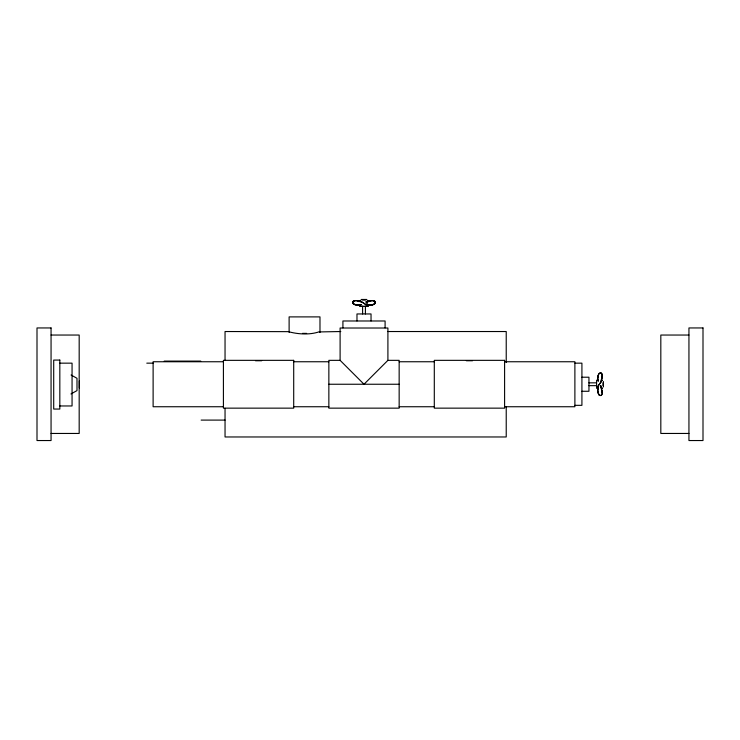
<?xml version="1.0" encoding="UTF-8"?>
<svg xmlns="http://www.w3.org/2000/svg" width="740" height="740" viewBox="0 0 740 740"><rect width="100%" height="100%" fill="white"/><g stroke="black" fill="none" stroke-linecap="round" stroke-linejoin="round"><path stroke-width="1.11" d="M598.207 387.224L597.994 387.788A3.043 1.674 90 0 0 597.781 389.157L597.698 389.647L597.911 389.157A3.043 1.674 90 0 1 598.17 387.788L598.336 387.224M600.936 381.822L601.102 380.85A12.589 6.928 90 0 1 601.787 378.186A8.584 4.718 -90 0 0 602.277 375.781A2.646 1.452 90 0 0 602.046 374.209L601.944 374.079A3.052 1.674 -90 0 0 601.232 373.136A4.736 2.599 90 0 0 600.131 373.053L599.955 373.053A4.403 2.424 -90 0 0 599.335 373.404A4.412 2.424 90 0 0 598.938 373.839A5.319 2.932 -90 0 0 598.309 375.115A11.572 6.364 90 0 0 598.16 375.615A11.331 6.235 -90 0 0 597.827 377.021L598.003 377.021A11.331 6.235 90 0 1 598.327 375.67M601.916 378.186L601.74 378.186A8.584 4.718 90 0 0 602.147 375.781L602.323 375.781A8.584 4.718 -90 0 1 601.916 378.186A12.589 6.928 90 0 0 601.278 380.85L600.936 381.738M598.003 377.021L597.92 377.197A3.728 2.054 90 0 0 597.827 378.852L597.865 379.333A3.043 1.674 90 0 0 598.013 380.166A3.034 1.665 -90 0 0 598.114 380.702L598.336 381.276L597.994 380.702A3.034 1.665 -90 0 1 597.892 380.166A3.043 1.674 90 0 1 597.781 379.333L597.698 378.852A3.728 2.054 90 0 1 597.791 377.197L597.883 377.021A11.331 6.235 -90 0 1 598.198 375.67A11.572 6.364 90 0 1 598.438 375.115L598.309 375.115A5.319 2.932 -90 0 1 598.984 373.839A4.412 2.424 90 0 1 599.391 373.404A4.403 2.424 -90 0 1 600.01 373.053A4.736 2.599 90 0 1 601.056 373.136L601.232 373.136M600.325 386.447L600.917 385.762L601.232 387.649A12.589 6.928 -90 0 0 601.509 389.009L601.611 389.231A12.589 6.928 90 0 0 601.87 390.304A8.584 4.718 90 0 1 602.193 392.709A2.646 1.452 -90 0 1 601.814 394.411A3.052 1.674 -90 0 1 601.111 395.354A3.052 1.674 -90 0 0 601.944 394.411L602.046 394.291A2.646 1.452 -90 0 0 602.323 392.709A8.584 4.718 -90 0 0 601.916 390.304L601.74 390.304A12.589 6.928 -90 0 1 601.102 387.649L600.788 385.762M289.118 331.65L225.043 331.529L225.043 360.195M319.708 331.927L340.807 331.529M366.439 304.954L359.659 300.671M597.689 386.668L602.323 379.981L597.735 386.604M387.908 360.343L364.006 384.245L340.104 360.343L340.104 328.014L387.908 328.014L387.908 360.343L399.156 360.343L399.156 408.147L328.856 408.147L328.856 360.343L340.104 360.343M366.615 301.633L368.27 300.542L366.698 301.948M368.354 300.671L366.763 301.901M70.966 393.957L76.997 390.6L76.997 378.297L71.077 375.004M360.463 304.825A3.034 1.665 0 0 1 359.094 305.084L358.604 305.305A3.728 2.054 0 0 1 356.957 305.213L356.772 305.176A11.331 6.235 0 0 1 355.422 304.861L355.376 304.843A11.572 6.364 0 0 1 354.876 304.695A5.319 2.932 0 0 1 353.591 304.066A4.412 2.424 0 0 1 352.804 303.049L352.804 302.734A4.736 2.599 0 0 1 352.897 301.633A3.052 1.674 0 0 1 353.84 300.875L353.961 300.829A2.646 1.452 0 0 1 355.542 300.542A8.584 4.718 0 0 1 357.947 300.949A12.589 6.928 0 0 0 360.602 301.587L361.573 301.874M358.604 305.305L359.094 304.954A3.034 1.665 0 0 0 360.463 304.704L361.028 304.482M360.463 304.889L361.028 304.612M359.094 304.954L359.094 305.269A3.034 1.665 0 0 0 360.463 305.019L361.028 304.797M374.172 301.004A3.052 1.674 0 0 1 375.115 301.763A4.736 2.599 0 0 1 375.199 302.919A4.403 2.424 0 0 1 374.412 303.937A5.319 2.932 0 0 1 373.136 304.565A11.572 6.364 0 0 1 372.627 304.658L372.581 304.667A11.331 6.235 0 0 1 371.23 304.991L371.055 305.019M372.627 304.714L372.581 304.861A11.331 6.235 0 0 1 371.23 305.176L371.23 304.861A11.331 6.235 0 0 0 372.581 304.547L372.627 304.529A11.572 6.364 0 0 0 373.136 304.381A5.319 2.932 0 0 0 374.412 303.752A4.403 2.424 0 0 0 375.199 302.734A4.736 2.599 0 0 0 375.115 301.633A3.052 1.674 0 0 0 374.172 300.875L374.052 300.829A2.646 1.452 0 0 0 372.47 300.542A8.584 4.718 0 0 0 370.065 300.949A12.589 6.928 0 0 1 367.401 301.587L365.523 302.031M371.23 304.861L371.055 304.899A3.728 2.054 0 0 1 369.399 304.991L368.918 304.954A3.043 1.674 0 0 1 367.549 304.704L367.549 305.019A3.043 1.674 0 0 0 368.918 305.269L369.399 304.991M367.401 301.772L366.43 301.754M366.43 302.068L367.401 301.901A12.589 6.928 0 0 0 368.095 301.772M255.467 360.75L261.655 360.75M466.357 360.75L472.536 360.75M359.094 305.084L358.604 305.111A3.728 2.054 0 0 1 356.957 305.028M306.647 333.379L302.457 333.379M361.268 299.46L366.735 299.46M361.268 299.644L366.735 299.644M362.6 299.894L365.412 299.894M366.541 303.354L367.438 303.354M359.881 306.221L368.122 306.221M359.881 306.416L363.016 306.416M365.07 306.416L368.122 306.416M387.899 331.529L506.225 331.529L506.225 362.507M51.06 335.044L79.18 335.044L79.18 433.455L51.06 433.455M688.94 335.044L660.82 335.044L660.82 433.455L688.94 433.455M164.206 361.111L200.762 361.111M223.415 361.749L153.115 361.749L153.115 406.741L223.415 406.741M293.706 361.749L328.856 361.749M399.156 361.749L434.297 361.749M504.597 361.749L574.888 361.749L574.888 406.741L504.597 406.741M59.829 363.155L72.058 363.155L72.058 405.964L59.829 405.964M146.788 363.155L153.115 363.155M575.054 363.155L581.918 363.155L581.918 405.335L575.054 405.335M601.056 373.136A3.052 1.674 -90 0 1 601.814 374.079L601.99 374.079M581.918 377.215L588.948 377.215L588.948 391.275L581.918 391.275M597.698 378.852L597.735 379.333M588.948 382.839L596.523 382.839M328.856 384.245L399.156 384.245M588.948 385.651L596.523 385.651M597.735 389.157L597.754 389.647A3.728 2.054 90 0 0 597.846 391.293L598.003 391.479A11.331 6.235 90 0 0 598.272 392.82L598.336 392.875A11.572 6.364 90 0 0 598.484 393.375A5.319 2.932 90 0 0 599.067 394.661M602.147 392.709L602.323 392.709A8.584 4.718 -90 0 0 601.87 390.304M598.16 392.875A11.572 6.364 -90 0 0 598.309 393.375L598.484 393.375M598.938 394.661L599.113 394.661A4.403 2.424 -90 0 0 600.131 395.438A4.736 2.599 -90 0 0 601.232 395.354L601.056 395.354A4.736 2.599 -90 0 1 599.955 395.438A4.403 2.424 -90 0 1 598.938 394.661A5.319 2.932 90 0 1 598.309 393.375M599.335 395.086L599.52 395.086A4.412 2.424 90 0 1 599.113 394.661M293.706 406.741L328.856 406.741M399.156 406.741L434.297 406.741M201.141 420.098L225.043 420.098M352.804 302.734A4.412 2.424 0 0 0 353.591 303.752A5.319 2.932 0 0 0 354.876 304.381A11.572 6.364 0 0 0 355.376 304.529A11.331 6.235 0 0 0 356.772 304.861L356.948 304.899M356.948 305.084L356.772 304.991A11.331 6.235 0 0 1 355.422 304.667A11.572 6.364 0 0 1 354.876 304.565A5.319 2.932 0 0 1 353.591 303.881A4.412 2.424 0 0 1 352.804 302.864M374.052 301.014L374.172 301.069A2.646 1.452 0 0 0 372.47 300.727A8.584 4.718 0 0 0 371.795 300.801M366.504 305L359.742 300.542L361.444 302.04M601.232 386.854L602.323 388.509L601.232 387.131M319.921 331.529C310.643 334.952 299.21 334.434 289.396 331.927L289.183 331.529M598.216 392.875L598.151 392.82A11.331 6.235 -90 0 1 597.827 391.479M603.415 381.507L603.415 386.974M603.008 382.839L603.008 385.651M596.597 380.129L596.597 388.371M506.225 406.695L506.225 436.97L225.043 436.97L225.043 408.295M385.096 327.848L385.096 320.984L342.916 320.984L342.916 327.848M375.199 302.734L375.199 303.049A4.403 2.424 0 0 1 374.412 304.066A5.319 2.932 0 0 1 373.136 304.695A11.572 6.364 0 0 1 372.627 304.843M375.115 301.633L375.115 301.948A4.736 2.599 0 0 1 375.199 303.049M374.172 300.875L374.172 301.189A3.052 1.674 0 0 1 375.115 301.948M371.036 320.984L371.036 313.954L356.976 313.954L356.976 320.984M370.065 300.949L370.065 301.263A12.589 6.928 0 0 1 368.992 301.568M365.412 306.379L365.412 313.954M362.6 306.379L362.6 313.954M360.602 301.587L360.602 301.716A12.589 6.928 0 0 1 357.947 301.078A8.584 4.718 0 0 0 357.096 300.949M357.947 300.949L357.947 301.263A12.589 6.928 0 0 0 359.02 301.568M353.84 300.875L353.84 301.189A3.052 1.674 0 0 0 352.897 301.948A4.736 2.599 0 0 0 352.804 303.049M319.985 332.436L319.985 316.896L289.118 316.896L289.118 332.436M79.347 380.934L79.347 387.964M355.542 300.671A2.646 1.452 0 0 0 353.84 301.004A3.052 1.674 0 0 0 352.897 301.763A4.736 2.599 0 0 0 352.804 302.919M367.401 301.716A12.589 6.928 0 0 0 370.065 301.078A8.584 4.718 0 0 1 371.129 300.903M367.549 304.825A3.043 1.674 0 0 0 368.918 305.084L369.399 305.176A3.728 2.054 0 0 0 371.055 305.084M353.84 301.189A2.646 1.452 0 0 1 354.108 301.088M355.542 300.727A8.584 4.718 0 0 1 356.218 300.801M373.293 300.93A2.646 1.452 0 0 1 374.172 301.189M597.966 391.293A3.728 2.054 -90 0 1 597.883 389.647M601.861 374.079A2.646 1.452 90 0 1 602.193 375.781M598.198 392.82A11.331 6.235 -90 0 1 597.883 391.479M51.06 327.95L37 327.95L37 440.541L51.06 440.541L51.06 327.95M703 327.95L688.94 327.95L688.94 440.541L703 440.541L703 327.95M59.829 360.075L53.706 360.075L53.706 409.054L59.829 409.054L59.829 360.075M293.706 360.343L223.415 360.343L223.415 408.147L293.706 408.147L293.706 360.343M504.597 360.343L434.297 360.343L434.297 408.147L504.597 408.147L504.597 360.343"/></g></svg>
